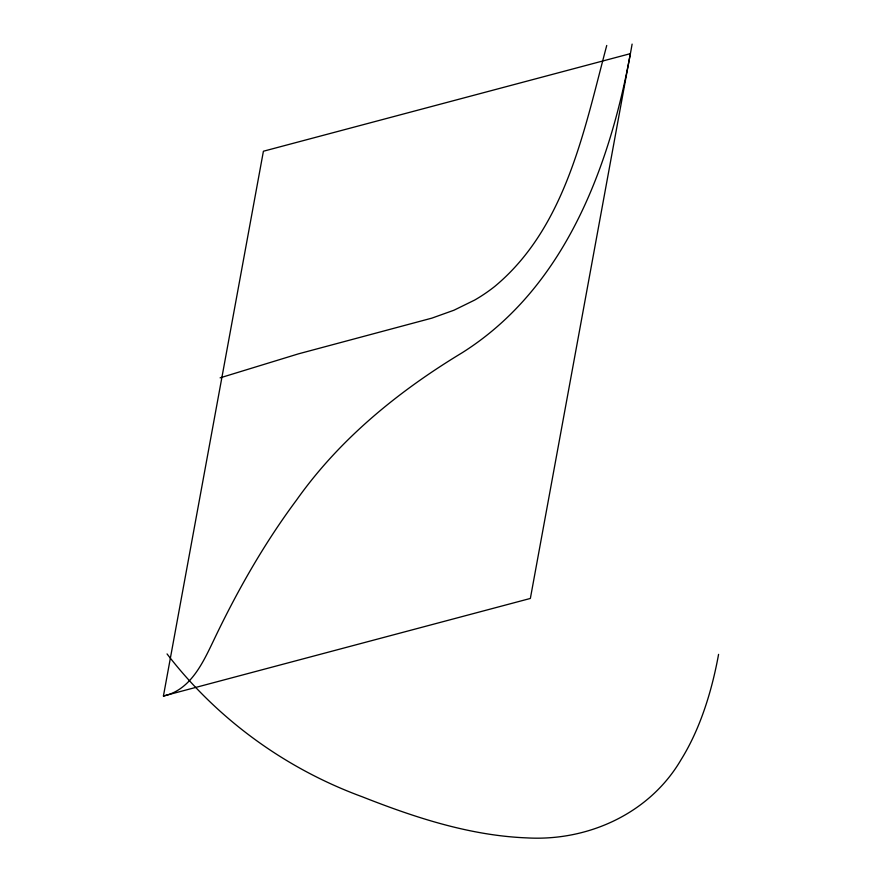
<?xml version="1.0" encoding="UTF-8"?>
<svg xmlns="http://www.w3.org/2000/svg" width="882" height="882" viewBox="0 0 882 882"><rect width="100%" height="100%" fill="white"/><g stroke="black" fill="none" stroke-linecap="round" stroke-linejoin="round"><path stroke-width="1.32" d="M163.424 696.019L263.409 151.23L630.343 53.659L530.358 598.448L163.424 696.019C190.082 690.341 202.507 663.628 213.168 641.434C236.652 591.987 263.729 544.117 296.462 500.171C339.702 438.982 398.399 391.288 462.102 352.789C567.358 286.396 611.755 161.02 632.107 44.1M606.739 45.467C584.171 130.172 565.671 227.6 494.593 286.573A105.994 65.874 -39.6 0 1 474.67 300.067L453.987 310.21L431.904 318.126L298.513 353.836L220.114 377.849M167.051 653.926C217.016 718.929 285.173 768.465 362.094 796.722C414.893 817.548 469.874 835.651 527.039 837.9C588.118 841.351 649.78 813.413 681.136 759.578A449.07 209.541 75.1 0 0 718.576 654.367"/></g></svg>
